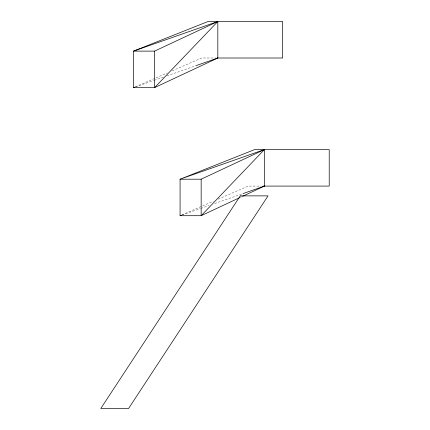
<?xml version="1.0" encoding="UTF-8"?>
<svg xmlns="http://www.w3.org/2000/svg" width="430" height="430" viewBox="0 0 430 430"><rect width="100%" height="100%" fill="white"/><g stroke="black" fill="none" stroke-linecap="round" stroke-linejoin="round"><path stroke-width="0.32" stroke-dasharray="2.15 1.61" d="M240.08 197.477L241.902 196.623M135.348 86.822L167.281 72.95M172.194 70.81L201.67 58.007L215.72 58.007M181.922 214.903L213.237 201.294M218.15 199.16L248.239 186.088L261.171 186.088M135.391 86.962L153.644 80.55M154.273 80.329L163.712 77.013M166.856 75.911L196.435 65.521M181.965 215.043L200.213 208.631M200.842 208.41L209.023 205.535M214.688 203.546L242.38 193.822"/><path stroke-width="0.64" d="M154.585 51.116L154.585 87.623L217.827 21.5L133.504 51.116L154.585 51.116L217.827 21.5L217.827 58.007L154.585 87.623L133.504 87.623L133.504 51.116L208.093 21.5L282.639 21.5L282.639 58.007L217.059 58.007M239.472 197.762L201.159 215.704L180.079 215.704L180.079 179.197L201.159 179.197L264.402 149.581L264.402 186.088L242.509 196.338M133.504 87.623L134.762 87.182M196.435 65.521L217.827 58.007M180.079 215.704L181.336 215.263M243.009 193.602L264.402 186.088M263.112 186.088L329.213 186.088L329.213 149.581L254.667 149.581L180.079 179.197L264.402 149.581L201.159 215.704L201.159 179.197M240.262 195.876L100.787 408.5L128.575 408.5L268.051 195.876L240.262 195.876"/></g></svg>
